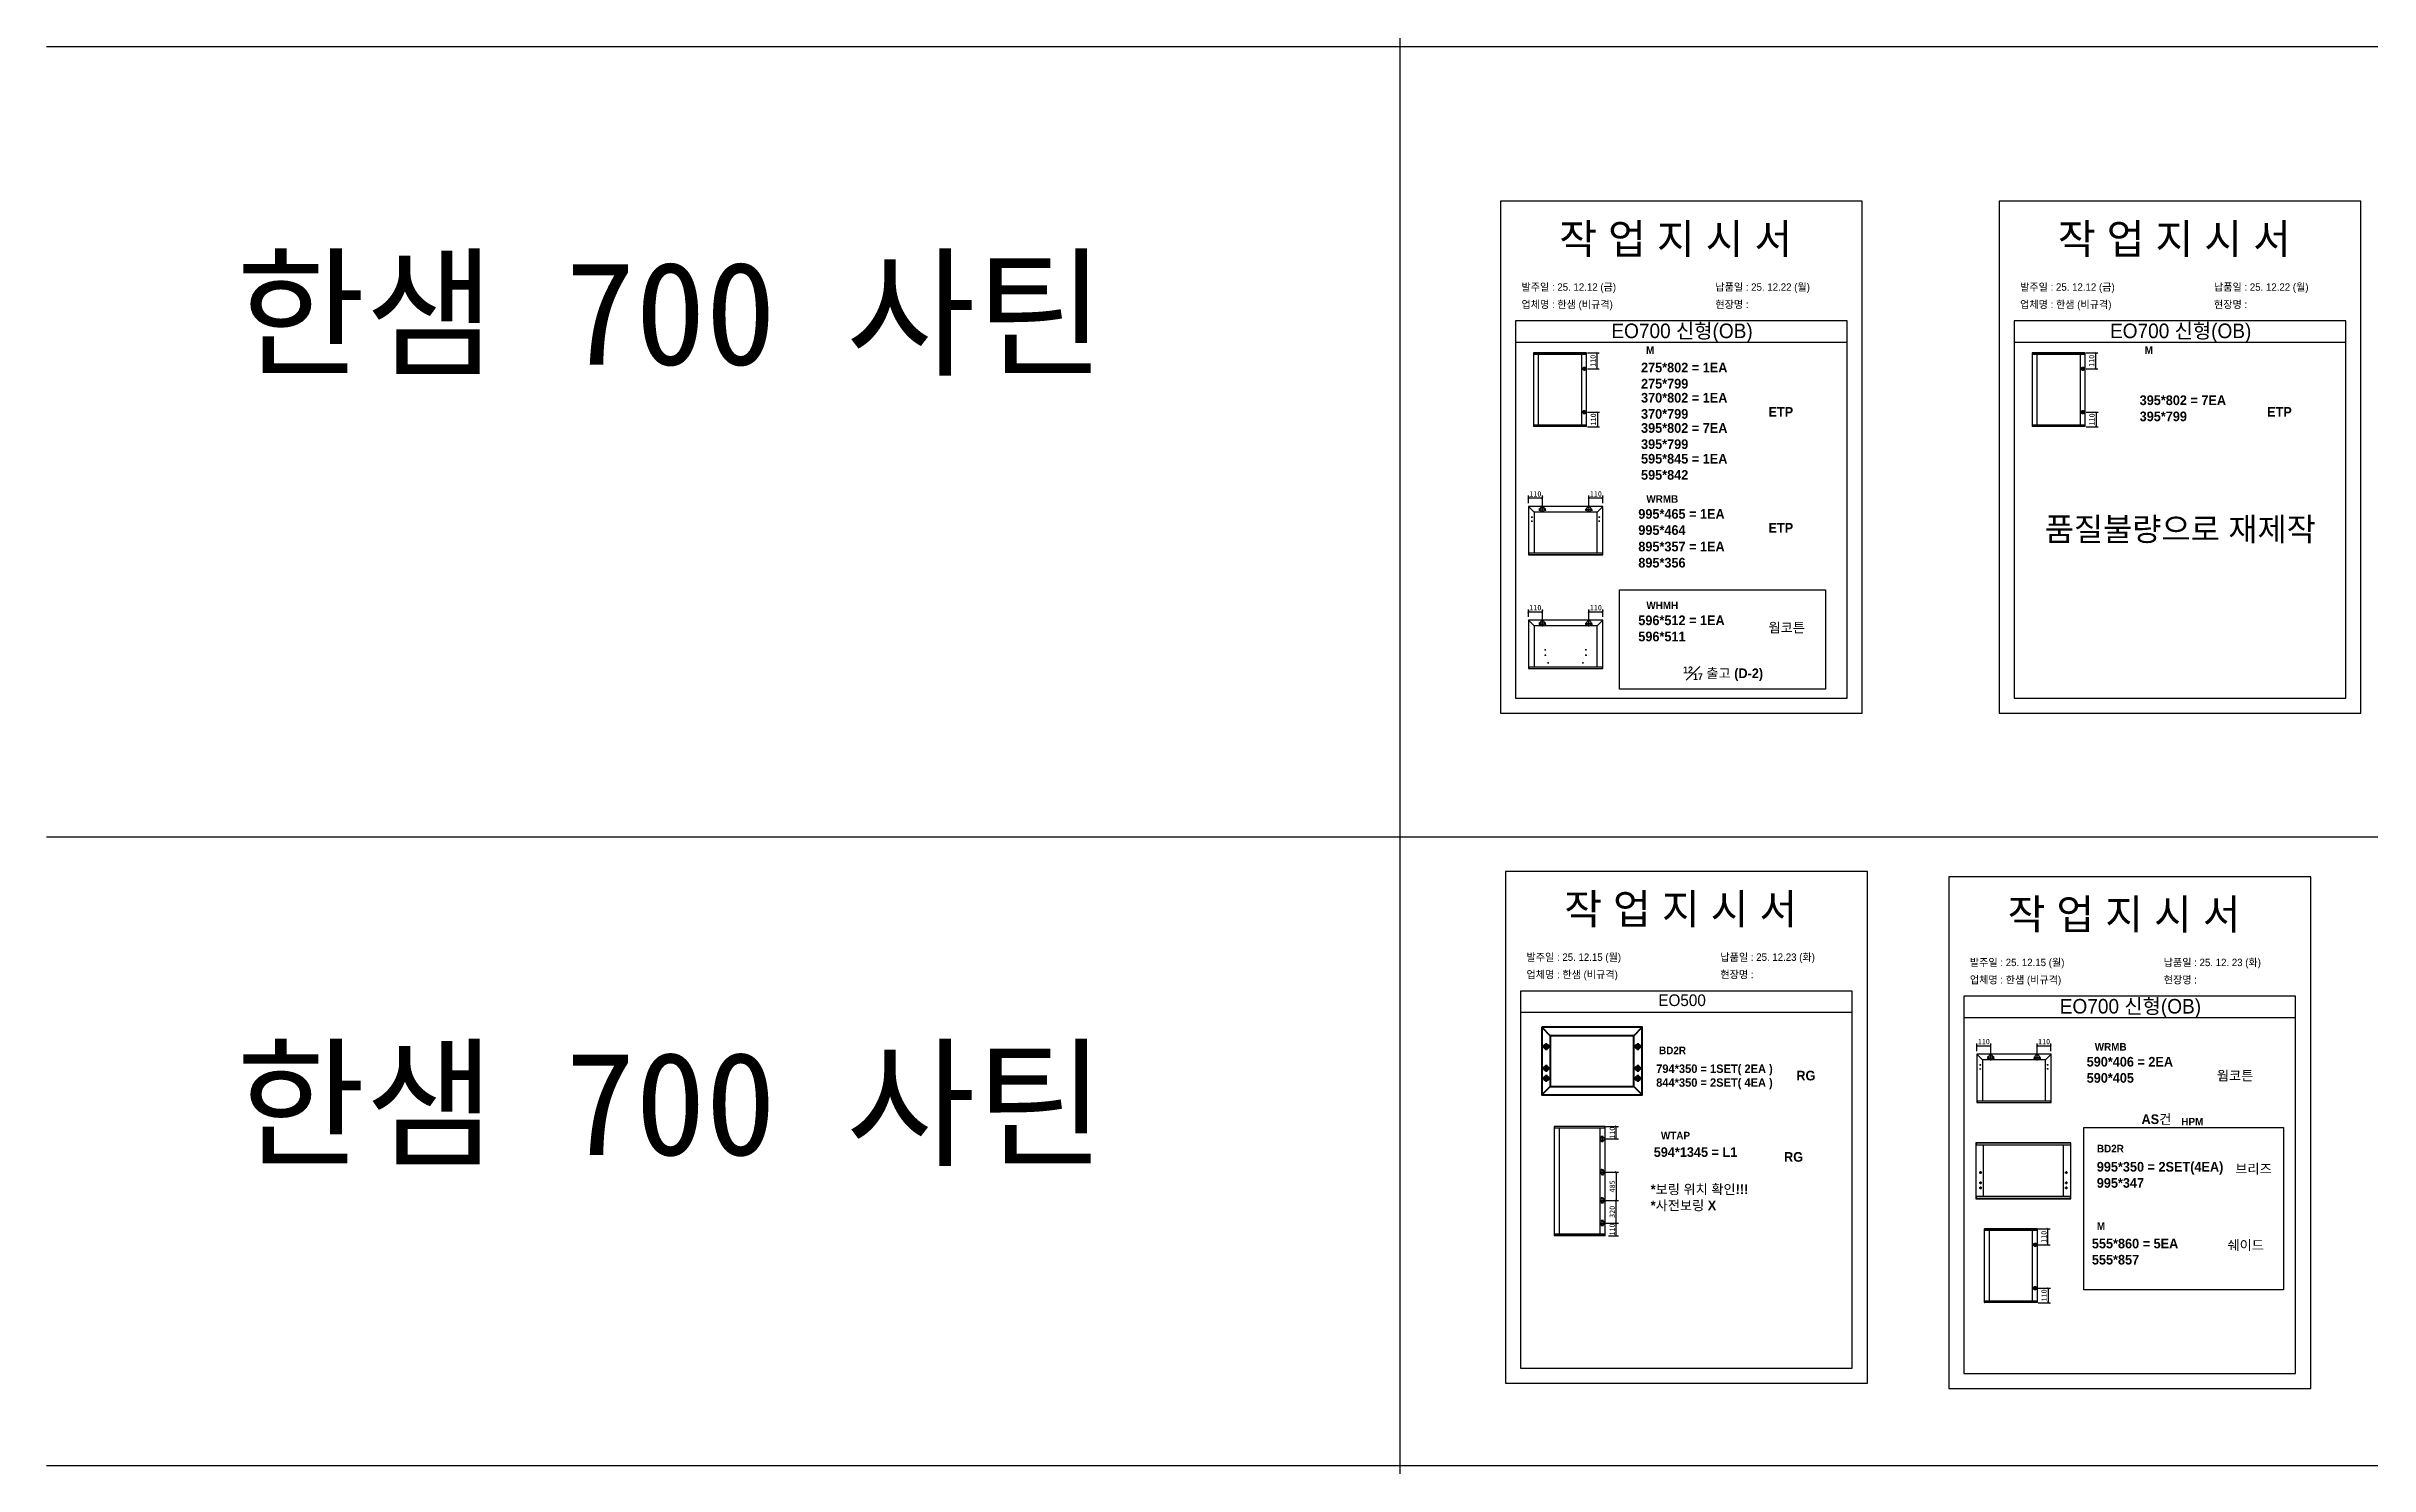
# Model space of a CAD drawing. Header units: millimetres. Extents: x -44117 to 256353, y -2095463 to 65325.
# Drawn here: x 104016 to 114801, y -561227 to -554640 of the extents above; entities that cross this region are included whole.
import ezdxf

# ---------------------------------------------------------------- set-up
doc = ezdxf.new("R2010")
doc.units = ezdxf.units.MM
doc.header["$LTSCALE"] = 10
doc.layers.add('Layer1', color=7, linetype='Continuous', lineweight=70)
doc.styles.add('MtX_Gulim', font='')
doc.styles.get('MtX_Gulim').set_extended_font_data('Gulim', bold=True)
doc.dimstyles.new('ISO-25', dxfattribs={"dimtxt": 2.5, "dimasz": 2.5, "dimexe": 1, "dimexo": 1, "dimtad": 1, "dimtxsty": 'Standard', "dimblk": 'ARCHTICK', "dimcen": 2.5, "dimadec": 0, "dimazin": 0, "dimtfac": 1, "dimtmove": 0, "dimatfit": 3, "dimfxl": 0, "dimarcsym": 0})

# ---------------------------------------------------------------- blocks, each defined once
blk = doc.blocks.new('_ArchTick')
at = {"color": 0, "linetype": 'ByBlock', "const_width": 0.15}
blk.add_lwpolyline([(-0.5, -0.5), (0.5, 0.5)], dxfattribs=at)
blk = doc.blocks.new('*D4236')
at = {"color": 0, "lineweight": -2}
for p, q in [((111170, -556062), (111225, -556062)), ((111215, -556136), (111215, -556062)), ((111170, -556136), (111225, -556136))]:
    blk.add_line(p, q, dxfattribs=at)
at = {"layer": 'Defpoints', "color": 0}
for p in [(111155, -556062), (111215, -556062), (111155, -556136)]:
    blk.add_point(p, dxfattribs=at)
at = {"color": 0, "lineweight": -2, "xscale": 10, "yscale": 10, "zscale": 10}
for p, rotation in [((111215, -556062), 90), ((111215, -556136), 270)]:
    blk.add_blockref('_ArchTick', p, dxfattribs=dict(at, rotation=rotation))
at = {"color": 0, "insert": (111196, -556099), "char_height": 25, "attachment_point": 5, "rotation": 90}
blk.add_mtext('110', dxfattribs=at)
blk = doc.blocks.new('*D4237')
at = {"color": 0, "lineweight": -2}
for p, q in [((111170, -556338), (111226, -556338)), ((111170, -556405), (111226, -556405)), ((111216, -556338), (111216, -556405))]:
    blk.add_line(p, q, dxfattribs=at)
at = {"layer": 'Defpoints', "color": 0}
for p in [(111155, -556338), (111155, -556405), (111216, -556405)]:
    blk.add_point(p, dxfattribs=at)
at = {"color": 0, "lineweight": -2, "xscale": 10, "yscale": 10, "zscale": 10}
for p, rotation in [((111216, -556338), 90), ((111216, -556405), 270)]:
    blk.add_blockref('_ArchTick', p, dxfattribs=dict(at, rotation=rotation))
at = {"color": 0, "insert": (111197, -556371), "char_height": 25, "attachment_point": 5, "rotation": 90}
blk.add_mtext('110', dxfattribs=at)
blk = doc.blocks.new('*D4238')
at = {"color": 0, "lineweight": -2}
for p, q in [((110896, -556760), (110896, -556725)), ((110961, -556773), (110961, -556725)), ((110896, -556735), (110961, -556735))]:
    blk.add_line(p, q, dxfattribs=at)
at = {"layer": 'Defpoints', "color": 0}
for p in [(110896, -556775), (110961, -556735), (110961, -556788)]:
    blk.add_point(p, dxfattribs=at)
at = {"color": 0, "lineweight": -2, "xscale": 10, "yscale": 10, "zscale": 10, "rotation": 180}
blk.add_blockref('_ArchTick', (110896, -556735), dxfattribs=at)
at = {"color": 0, "lineweight": -2, "xscale": 10, "yscale": 10, "zscale": 10}
blk.add_blockref('_ArchTick', (110961, -556735), dxfattribs=at)
at = {"color": 0, "insert": (110928, -556717), "char_height": 25, "attachment_point": 5}
blk.add_mtext('110', dxfattribs=at)
blk = doc.blocks.new('*D4239')
at = {"color": 0, "lineweight": -2}
for p, q in [((111176, -556773), (111176, -556725)), ((111241, -556760), (111241, -556725)), ((111176, -556735), (111241, -556735))]:
    blk.add_line(p, q, dxfattribs=at)
at = {"layer": 'Defpoints', "color": 0}
for p in [(111176, -556788), (111241, -556735), (111241, -556775)]:
    blk.add_point(p, dxfattribs=at)
at = {"color": 0, "lineweight": -2, "xscale": 10, "yscale": 10, "zscale": 10, "rotation": 180}
blk.add_blockref('_ArchTick', (111176, -556735), dxfattribs=at)
at = {"color": 0, "lineweight": -2, "xscale": 10, "yscale": 10, "zscale": 10}
blk.add_blockref('_ArchTick', (111241, -556735), dxfattribs=at)
at = {"color": 0, "insert": (111209, -556717), "char_height": 25, "attachment_point": 5}
blk.add_mtext('110', dxfattribs=at)
blk = doc.blocks.new('*D4240')
at = {"color": 0, "lineweight": -2}
for p, q in [((110896, -557288), (110896, -557254)), ((110896, -557264), (110961, -557264)), ((110961, -557301), (110961, -557254))]:
    blk.add_line(p, q, dxfattribs=at)
at = {"layer": 'Defpoints', "color": 0}
for p in [(110961, -557264), (110896, -557303), (110961, -557316)]:
    blk.add_point(p, dxfattribs=at)
at = {"color": 0, "lineweight": -2, "xscale": 10, "yscale": 10, "zscale": 10, "rotation": 180}
blk.add_blockref('_ArchTick', (110896, -557264), dxfattribs=at)
at = {"color": 0, "lineweight": -2, "xscale": 10, "yscale": 10, "zscale": 10}
blk.add_blockref('_ArchTick', (110961, -557264), dxfattribs=at)
at = {"color": 0, "insert": (110928, -557245), "char_height": 25, "attachment_point": 5}
blk.add_mtext('110', dxfattribs=at)
blk = doc.blocks.new('*D4241')
at = {"color": 0, "lineweight": -2}
for p, q in [((111176, -557301), (111176, -557254)), ((111176, -557264), (111241, -557264)), ((111241, -557288), (111241, -557254))]:
    blk.add_line(p, q, dxfattribs=at)
at = {"layer": 'Defpoints', "color": 0}
for p in [(111241, -557264), (111176, -557316), (111241, -557303)]:
    blk.add_point(p, dxfattribs=at)
at = {"color": 0, "lineweight": -2, "xscale": 10, "yscale": 10, "zscale": 10, "rotation": 180}
blk.add_blockref('_ArchTick', (111176, -557264), dxfattribs=at)
at = {"color": 0, "lineweight": -2, "xscale": 10, "yscale": 10, "zscale": 10}
blk.add_blockref('_ArchTick', (111241, -557264), dxfattribs=at)
at = {"color": 0, "insert": (111209, -557245), "char_height": 25, "attachment_point": 5}
blk.add_mtext('110', dxfattribs=at)
blk = doc.blocks.new('*D4242')
at = {"color": 0, "lineweight": -2}
for p, q in [((111256, -559653), (111314, -559653)), ((111256, -559711), (111314, -559711)), ((111304, -559711), (111304, -559653))]:
    blk.add_line(p, q, dxfattribs=at)
at = {"layer": 'Defpoints', "color": 0}
for p in [(111241, -559653), (111241, -559711), (111304, -559653)]:
    blk.add_point(p, dxfattribs=at)
at = {"color": 0, "lineweight": -2, "xscale": 10, "yscale": 10, "zscale": 10}
for p, rotation in [((111304, -559653), 90), ((111304, -559711), 270)]:
    blk.add_blockref('_ArchTick', p, dxfattribs=dict(at, rotation=rotation))
at = {"color": 0, "insert": (111285, -559682), "char_height": 25, "attachment_point": 5, "rotation": 90}
blk.add_mtext('110', dxfattribs=at)
blk = doc.blocks.new('*D4243')
at = {"color": 0, "lineweight": -2}
for p, q in [((111256, -560102), (111314, -560102)), ((111268, -560160), (111314, -560160)), ((111304, -560160), (111304, -560102))]:
    blk.add_line(p, q, dxfattribs=at)
at = {"layer": 'Defpoints', "color": 0}
for p in [(111241, -560102), (111253, -560160), (111304, -560102)]:
    blk.add_point(p, dxfattribs=at)
at = {"color": 0, "lineweight": -2, "xscale": 10, "yscale": 10, "zscale": 10}
for p, rotation in [((111304, -560102), 90), ((111304, -560160), 270)]:
    blk.add_blockref('_ArchTick', p, dxfattribs=dict(at, rotation=rotation))
at = {"color": 0, "insert": (111285, -560131), "char_height": 25, "attachment_point": 5, "rotation": 90}
blk.add_mtext('110', dxfattribs=at)
blk = doc.blocks.new('*D4244')
at = {"color": 0, "lineweight": -2}
for p, q in [((111256, -559996), (111314, -559996)), ((111304, -560102), (111304, -559996)), ((111256, -560102), (111314, -560102))]:
    blk.add_line(p, q, dxfattribs=at)
at = {"layer": 'Defpoints', "color": 0}
for p in [(111241, -559996), (111304, -559996), (111241, -560102)]:
    blk.add_point(p, dxfattribs=at)
at = {"color": 0, "lineweight": -2, "xscale": 10, "yscale": 10, "zscale": 10}
for p, rotation in [((111304, -559996), 90), ((111304, -560102), 270)]:
    blk.add_blockref('_ArchTick', p, dxfattribs=dict(at, rotation=rotation))
at = {"color": 0, "insert": (111285, -560049), "char_height": 25, "attachment_point": 5, "rotation": 90}
blk.add_mtext('320', dxfattribs=at)
blk = doc.blocks.new('*D4245')
at = {"color": 0, "lineweight": -2}
for p, q in [((111256, -559865), (111314, -559865)), ((111304, -559865), (111304, -559996)), ((111256, -559996), (111314, -559996))]:
    blk.add_line(p, q, dxfattribs=at)
at = {"layer": 'Defpoints', "color": 0}
for p in [(111241, -559865), (111241, -559996), (111304, -559996)]:
    blk.add_point(p, dxfattribs=at)
at = {"color": 0, "lineweight": -2, "xscale": 10, "yscale": 10, "zscale": 10}
for p, rotation in [((111304, -559865), 90), ((111304, -559996), 270)]:
    blk.add_blockref('_ArchTick', p, dxfattribs=dict(at, rotation=rotation))
at = {"color": 0, "insert": (111285, -559931), "char_height": 25, "attachment_point": 5, "rotation": 90}
blk.add_mtext('485', dxfattribs=at)
blk = doc.blocks.new('*D4246')
at = {"color": 0, "lineweight": -2}
for p, q in [((112978, -559303), (112978, -559268)), ((112978, -559278), (113042, -559278)), ((113042, -559316), (113042, -559268))]:
    blk.add_line(p, q, dxfattribs=at)
at = {"layer": 'Defpoints', "color": 0}
for p in [(112978, -559318), (113042, -559278), (113042, -559331)]:
    blk.add_point(p, dxfattribs=at)
at = {"color": 0, "lineweight": -2, "xscale": 10, "yscale": 10, "zscale": 10, "rotation": 180}
blk.add_blockref('_ArchTick', (112978, -559278), dxfattribs=at)
at = {"color": 0, "lineweight": -2, "xscale": 10, "yscale": 10, "zscale": 10}
blk.add_blockref('_ArchTick', (113042, -559278), dxfattribs=at)
at = {"color": 0, "insert": (113010, -559259), "char_height": 25, "attachment_point": 5}
blk.add_mtext('110', dxfattribs=at)
blk = doc.blocks.new('*D4247')
at = {"color": 0, "lineweight": -2}
for p, q in [((113258, -559316), (113258, -559268)), ((113258, -559278), (113322, -559278)), ((113322, -559303), (113322, -559268))]:
    blk.add_line(p, q, dxfattribs=at)
at = {"layer": 'Defpoints', "color": 0}
for p in [(113322, -559278), (113322, -559318), (113258, -559331)]:
    blk.add_point(p, dxfattribs=at)
at = {"color": 0, "lineweight": -2, "xscale": 10, "yscale": 10, "zscale": 10, "rotation": 180}
blk.add_blockref('_ArchTick', (113258, -559278), dxfattribs=at)
at = {"color": 0, "lineweight": -2, "xscale": 10, "yscale": 10, "zscale": 10}
blk.add_blockref('_ArchTick', (113322, -559278), dxfattribs=at)
at = {"color": 0, "insert": (113290, -559259), "char_height": 25, "attachment_point": 5}
blk.add_mtext('110', dxfattribs=at)
blk = doc.blocks.new('*D4248')
at = {"color": 0, "lineweight": -2}
for p, q in [((113263, -560128), (113318, -560128)), ((113308, -560202), (113308, -560128)), ((113263, -560202), (113318, -560202))]:
    blk.add_line(p, q, dxfattribs=at)
at = {"layer": 'Defpoints', "color": 0}
for p in [(113248, -560128), (113308, -560128), (113248, -560202)]:
    blk.add_point(p, dxfattribs=at)
at = {"color": 0, "lineweight": -2, "xscale": 10, "yscale": 10, "zscale": 10}
for p, rotation in [((113308, -560128), 90), ((113308, -560202), 270)]:
    blk.add_blockref('_ArchTick', p, dxfattribs=dict(at, rotation=rotation))
at = {"color": 0, "insert": (113289, -560165), "char_height": 25, "attachment_point": 5, "rotation": 90}
blk.add_mtext('110', dxfattribs=at)
blk = doc.blocks.new('*D4249')
at = {"color": 0, "lineweight": -2}
for p, q in [((113263, -560404), (113319, -560404)), ((113263, -560471), (113319, -560471)), ((113309, -560404), (113309, -560471))]:
    blk.add_line(p, q, dxfattribs=at)
at = {"layer": 'Defpoints', "color": 0}
for p in [(113248, -560404), (113248, -560471), (113309, -560471)]:
    blk.add_point(p, dxfattribs=at)
at = {"color": 0, "lineweight": -2, "xscale": 10, "yscale": 10, "zscale": 10}
for p, rotation in [((113309, -560404), 90), ((113309, -560471), 270)]:
    blk.add_blockref('_ArchTick', p, dxfattribs=dict(at, rotation=rotation))
at = {"color": 0, "insert": (113290, -560437), "char_height": 25, "attachment_point": 5, "rotation": 90}
blk.add_mtext('110', dxfattribs=at)
blk = doc.blocks.new('*D4252')
at = {"color": 0, "lineweight": -2}
for p, q in [((113485, -556062), (113540, -556062)), ((113530, -556136), (113530, -556062)), ((113485, -556136), (113540, -556136))]:
    blk.add_line(p, q, dxfattribs=at)
at = {"layer": 'Defpoints', "color": 0}
for p in [(113470, -556062), (113530, -556062), (113470, -556136)]:
    blk.add_point(p, dxfattribs=at)
at = {"color": 0, "lineweight": -2, "xscale": 10, "yscale": 10, "zscale": 10}
for p, rotation in [((113530, -556062), 90), ((113530, -556136), 270)]:
    blk.add_blockref('_ArchTick', p, dxfattribs=dict(at, rotation=rotation))
at = {"color": 0, "insert": (113511, -556099), "char_height": 25, "attachment_point": 5, "rotation": 90}
blk.add_mtext('110', dxfattribs=at)
blk = doc.blocks.new('*D4253')
at = {"color": 0, "lineweight": -2}
for p, q in [((113485, -556338), (113541, -556338)), ((113485, -556405), (113541, -556405)), ((113531, -556338), (113531, -556405))]:
    blk.add_line(p, q, dxfattribs=at)
at = {"layer": 'Defpoints', "color": 0}
for p in [(113470, -556338), (113470, -556405), (113531, -556405)]:
    blk.add_point(p, dxfattribs=at)
at = {"color": 0, "lineweight": -2, "xscale": 10, "yscale": 10, "zscale": 10}
for p, rotation in [((113531, -556338), 90), ((113531, -556405), 270)]:
    blk.add_blockref('_ArchTick', p, dxfattribs=dict(at, rotation=rotation))
at = {"color": 0, "insert": (113512, -556371), "char_height": 25, "attachment_point": 5, "rotation": 90}
blk.add_mtext('110', dxfattribs=at)

msp = doc.modelspace()

# ---------------------------------------------------------------- linework, layer by layer
at = {"color": 1}
for p, q in [((104015.69829, -554640.08301), (196284.84516, -554640.08301)), ((104015.69829, -554640.08301), (196284.84516, -554640.08301)), ((104015.69829, -558308.12885), (196284.84516, -558308.12885)), ((104015.69829, -558308.12885), (196284.84516, -558308.12885)), ((104015.69829, -561226.68718), (196284.84516, -561226.68718)), ((104015.69829, -561226.68718), (196284.84516, -561226.68718))]:
    msp.add_line(p, q, dxfattribs=at)
for p, q in [((112376.12066, -555913.89251), (110836.12066, -555913.89251)), ((114691.11271, -555913.89251), (113151.11271, -555913.89251)), ((112376.12066, -556013.89251), (110836.12066, -556013.89251)), ((110919.27714, -556062.40698), (110919.27714, -556404.29386)), ((111165.77778, -556062.84971), (110919.27714, -556062.84971)), ((111165.77778, -556069.53987), (110919.27714, -556069.53987)), ((111165.53182, -556062.16102), (110919.5231, -556062.16102)), ((110941.16774, -556069.04795), (110941.16774, -556397.16098)), ((111143.64122, -556397.16098), (111143.64122, -556069.53987)), ((111164.54797, -556069.53987), (111164.54797, -556062.16102)), ((111165.77778, -556404.29386), (111165.77778, -556062.40698)), ((114691.11271, -556013.89251), (113151.11271, -556013.89251)), ((113234.26918, -556062.40698), (113234.26918, -556404.29386)), ((113480.76982, -556062.84971), (113234.26918, -556062.84971)), ((113480.76982, -556069.53987), (113234.26918, -556069.53987)), ((113480.52386, -556062.16102), (113234.51514, -556062.16102)), ((113256.15978, -556069.04795), (113256.15978, -556397.16098)), ((113458.63326, -556397.16098), (113458.63326, -556069.53987)), ((113479.54001, -556069.53987), (113479.54001, -556062.16102)), ((113480.76982, -556404.29386), (113480.76982, -556062.40698)), ((111165.77778, -556397.16098), (110919.27714, -556397.16098)), ((111165.77778, -556403.85114), (110919.27714, -556403.85114)), ((111165.53182, -556404.53983), (110919.5231, -556404.53983)), ((110920.50694, -556404.53983), (110920.50694, -556397.16098)), ((111164.54797, -556397.16098), (111164.54797, -556404.53983)), ((113480.76982, -556397.16098), (113234.26918, -556397.16098)), ((113480.76982, -556403.85114), (113234.26918, -556403.85114)), ((113480.52386, -556404.53983), (113234.51514, -556404.53983)), ((113235.49899, -556404.53983), (113235.49899, -556397.16098)), ((113479.54001, -556397.16098), (113479.54001, -556404.53983)), ((110895.88127, -556774.99959), (110895.88127, -556999.33991)), ((110922.22202, -556801.34034), (110895.96795, -556774.79031)), ((111240.7671, -556774.70362), (110896.17723, -556774.70362)), ((110909.19963, -556824.42549), (110915.1189, -556824.42549)), ((110912.15927, -556821.46585), (110912.15927, -556827.38512)), ((110912.15927, -556840.40752), (110912.15927, -556846.32679)), ((110922.22202, -556801.34034), (110922.22202, -556991.3489)), ((111214.72232, -556801.34034), (110922.22202, -556801.34034)), ((110976.8407, -556787.72602), (110944.55387, -556787.72602)), ((110949.74663, -556793.64529), (110945.01122, -556793.64529)), ((110947.37892, -556791.27758), (110947.37892, -556796.01299)), ((110960.69728, -556803.86943), (110960.69728, -556771.5826)), ((110976.38335, -556793.64529), (110971.64793, -556793.64529)), ((110974.01564, -556791.27758), (110974.01564, -556796.01299)), ((111160.10365, -556787.72602), (111192.39048, -556787.72602)), ((111165.29642, -556793.64529), (111160.561, -556793.64529)), ((111162.92871, -556791.27758), (111162.92871, -556796.01299)), ((111176.24707, -556803.86943), (111176.24707, -556771.5826)), ((111191.93313, -556793.64529), (111187.19772, -556793.64529)), ((111189.56543, -556791.27758), (111189.56543, -556796.01299)), ((111214.72232, -556801.34034), (111240.97638, -556774.79031)), ((111214.72232, -556990.75697), (111214.72232, -556801.34034)), ((111227.74472, -556824.42549), (111221.82545, -556824.42549)), ((111224.78508, -556821.46585), (111224.78508, -556827.38512)), ((111224.78508, -556840.40752), (111224.78508, -556846.32679)), ((111241.06307, -556999.33991), (111241.06307, -556774.99959)), ((110909.19963, -556843.36715), (110915.1189, -556843.36715)), ((111227.74472, -556843.36715), (111221.82545, -556843.36715)), ((110895.88127, -556990.75697), (111241.06307, -556990.75697)), ((110895.88127, -556998.80718), (111240.7671, -556998.80718)), ((110896.17723, -556999.63588), (111240.7671, -556999.63588)), ((110897.36109, -556990.75697), (110897.36109, -556999.63588)), ((111239.58325, -556999.63588), (111239.58325, -556990.75697)), ((110895.88127, -557303.37829), (110895.88127, -557527.71862)), ((110922.22202, -557329.71904), (110895.96795, -557303.16902)), ((111240.7671, -557303.08233), (110896.17723, -557303.08233)), ((110922.22202, -557329.71904), (110922.22202, -557519.72761)), ((111214.72232, -557329.71904), (110922.22202, -557329.71904)), ((110976.8407, -557316.10472), (110944.55387, -557316.10472)), ((110949.74663, -557322.02399), (110945.01122, -557322.02399)), ((110947.37892, -557319.65628), (110947.37892, -557324.3917)), ((110960.69728, -557332.24814), (110960.69728, -557299.96131)), ((110976.38335, -557322.02399), (110971.64793, -557322.02399)), ((110974.01564, -557319.65628), (110974.01564, -557324.3917)), ((111160.10365, -557316.10472), (111192.39048, -557316.10472)), ((111165.29642, -557322.02399), (111160.561, -557322.02399)), ((111162.92871, -557319.65628), (111162.92871, -557324.3917)), ((111176.24707, -557332.24814), (111176.24707, -557299.96131)), ((111191.93313, -557322.02399), (111187.19772, -557322.02399)), ((111189.56543, -557319.65628), (111189.56543, -557324.3917)), ((111214.72232, -557329.71904), (111240.97638, -557303.16902)), ((111214.72232, -557519.13568), (111214.72232, -557329.71904)), ((111241.06307, -557527.71862), (111241.06307, -557303.37829)), ((110971.35986, -557440.68592), (110977.27913, -557440.68592)), ((110971.35986, -557465.52208), (110977.27913, -557465.52208)), ((110974.3195, -557437.72628), (110974.3195, -557443.64555)), ((110974.3195, -557462.56245), (110974.3195, -557468.48172)), ((111165.58447, -557440.68592), (111159.66521, -557440.68592)), ((111165.58447, -557465.52208), (111159.66521, -557465.52208)), ((111162.62484, -557437.72628), (111162.62484, -557443.64555)), ((111162.62484, -557462.56245), (111162.62484, -557468.48172)), ((110895.88127, -557519.13568), (111241.06307, -557519.13568)), ((110895.88127, -557527.18589), (111240.7671, -557527.18589)), ((110896.17723, -557528.01458), (111240.7671, -557528.01458)), ((110897.36109, -557519.13568), (110897.36109, -557528.01458)), ((110984.75647, -557500.88912), (110990.67574, -557500.88912)), ((110987.7161, -557497.92948), (110987.7161, -557503.84875)), ((111152.18787, -557500.88912), (111146.2686, -557500.88912)), ((111149.22824, -557497.92948), (111149.22824, -557503.84875)), ((111239.58325, -557528.01458), (111239.58325, -557519.13568)), ((112399.3911, -559024.17218), (110859.3911, -559024.17218)), ((114457.75629, -559048.68408), (112917.75629, -559048.68408)), ((112399.3911, -559124.17218), (110859.3911, -559124.17218)), ((114457.75629, -559148.68408), (112917.75629, -559148.68408)), ((112977.51689, -559317.80596), (112977.51689, -559542.14629)), ((113003.85765, -559344.14671), (112977.60358, -559317.59669)), ((113322.40273, -559317.51), (112977.81286, -559317.51)), ((113042.3329, -559346.67581), (113042.3329, -559314.38898)), ((113257.88269, -559346.67581), (113257.88269, -559314.38898)), ((113296.35794, -559344.14671), (113322.61201, -559317.59669)), ((113322.69869, -559542.14629), (113322.69869, -559317.80596)), ((112990.83526, -559367.23187), (112996.75453, -559367.23187)), ((112990.83526, -559386.17353), (112996.75453, -559386.17353)), ((112993.79489, -559364.27223), (112993.79489, -559370.1915)), ((112993.79489, -559383.21389), (112993.79489, -559389.13316)), ((113003.85765, -559344.14671), (113003.85765, -559534.15528)), ((113296.35794, -559344.14671), (113003.85765, -559344.14671)), ((113058.47633, -559330.53239), (113026.18949, -559330.53239)), ((113031.38226, -559336.45166), (113026.64684, -559336.45166)), ((113029.01455, -559334.08396), (113029.01455, -559338.81937)), ((113058.01897, -559336.45166), (113053.28355, -559336.45166)), ((113055.65126, -559334.08396), (113055.65126, -559338.81937)), ((113241.73927, -559330.53239), (113274.0261, -559330.53239)), ((113246.93205, -559336.45166), (113242.19663, -559336.45166)), ((113244.56434, -559334.08396), (113244.56434, -559338.81937)), ((113273.56876, -559336.45166), (113268.83334, -559336.45166)), ((113271.20105, -559334.08396), (113271.20105, -559338.81937)), ((113296.35794, -559533.56335), (113296.35794, -559344.14671)), ((113309.38034, -559367.23187), (113303.46107, -559367.23187)), ((113309.38034, -559386.17353), (113303.46107, -559386.17353)), ((113306.42071, -559364.27223), (113306.42071, -559370.1915)), ((113306.42071, -559383.21389), (113306.42071, -559389.13316)), ((112977.51689, -559533.56335), (113322.69869, -559533.56335)), ((112978.99671, -559533.56335), (112978.99671, -559542.44225)), ((113321.21888, -559542.44225), (113321.21888, -559533.56335)), ((112977.51689, -559541.61356), (113322.40273, -559541.61356)), ((112977.81286, -559542.44225), (113322.40273, -559542.44225)), ((111015.70568, -559652.59641), (111015.70568, -560159.89507)), ((111252.69925, -559653.07573), (111015.70568, -559653.07573)), ((111252.69925, -559660.31868), (111015.70568, -559660.31868)), ((111252.43297, -559652.33013), (111015.97197, -559652.33013)), ((111017.03711, -559652.33013), (111017.03711, -559660.31868)), ((111039.40504, -559659.78611), (111039.40504, -560152.17282)), ((111226.45813, -559710.91281), (111255.5073, -559710.91281)), ((111228.73361, -560152.17282), (111228.73361, -559660.31868)), ((111238.31987, -559698.92999), (111234.05931, -559698.92999)), ((111238.31987, -559722.89563), (111234.05931, -559722.89563)), ((111236.18959, -559696.79971), (111236.18959, -559701.06027)), ((111236.18959, -559720.76535), (111236.18959, -559725.02591)), ((111240.98271, -559725.4374), (111240.98271, -559696.38822)), ((111251.36783, -559660.31868), (111251.36783, -559652.33013)), ((111252.69925, -560159.89507), (111252.69925, -559652.59641)), ((112973.49772, -559729.66475), (112973.49772, -559988.10682)), ((113414.10812, -559730.33122), (112973.49772, -559730.33122)), ((113414.10812, -559740.40231), (112973.49772, -559740.40231)), ((113413.73786, -559729.29449), (112973.86798, -559729.29449)), ((112975.34903, -559729.29449), (112975.34903, -559740.40231)), ((113006.8212, -559740.40231), (113006.8212, -559977.36925)), ((113380.78465, -559977.36925), (113380.78465, -559740.40231)), ((113412.25682, -559729.29449), (113412.25682, -559740.40231)), ((113414.10812, -559988.10682), (113414.10812, -559729.66475)), ((111238.31987, -559853.3123), (111234.05931, -559853.3123)), ((111236.18959, -559851.18202), (111236.18959, -559855.44258)), ((111240.98271, -559850.77053), (111240.98271, -559879.81971)), ((112994.60259, -559860.92221), (112994.60259, -559873.14082)), ((113393.00325, -559860.92221), (113393.00325, -559873.14082)), ((111226.45813, -559865.29513), (111255.5073, -559865.29513)), ((111238.31987, -559877.27794), (111234.05931, -559877.27794)), ((111236.18959, -559875.14766), (111236.18959, -559879.40822)), ((113000.71189, -559867.03152), (112988.49329, -559867.03152)), ((113000.71189, -559914.42491), (112988.49329, -559914.42491)), ((113000.71189, -559938.1216), (112988.49329, -559938.1216)), ((112994.60259, -559908.3156), (112994.60259, -559920.53421)), ((112994.60259, -559932.0123), (112994.60259, -559944.2309)), ((113386.89395, -559867.03152), (113399.11256, -559867.03152)), ((113386.89395, -559914.42491), (113399.11256, -559914.42491)), ((113386.89395, -559938.1216), (113399.11256, -559938.1216)), ((113393.00325, -559908.3156), (113393.00325, -559920.53421)), ((113393.00325, -559932.0123), (113393.00325, -559944.2309)), ((111226.45813, -559996.39614), (111255.5073, -559996.39614)), ((111238.31987, -559984.41331), (111234.05931, -559984.41331)), ((111238.31987, -560008.37896), (111234.05931, -560008.37896)), ((111236.18959, -559982.28303), (111236.18959, -559986.54359)), ((111236.18959, -560006.24868), (111236.18959, -560010.50923)), ((111240.98271, -559981.87155), (111240.98271, -560010.92073)), ((113414.10812, -559977.36925), (112973.49772, -559977.36925)), ((113414.10812, -559987.44035), (112973.49772, -559987.44035)), ((112973.86798, -559988.47708), (113413.73786, -559988.47708)), ((112975.34903, -559977.36925), (112975.34903, -559988.47708)), ((113412.25682, -559988.47708), (113412.25682, -559977.36925)), ((111252.69925, -560152.17282), (111015.70568, -560152.17282)), ((111252.69925, -560159.41577), (111015.70568, -560159.41577)), ((111252.43297, -560160.16136), (111015.97197, -560160.16136)), ((111017.03711, -560160.16136), (111017.03711, -560152.17282)), ((111226.45813, -560101.57867), (111255.5073, -560101.57867)), ((111238.31987, -560089.59584), (111234.05931, -560089.59584)), ((111238.31987, -560113.56148), (111234.05931, -560113.56148)), ((111236.18959, -560087.46556), (111236.18959, -560091.72612)), ((111236.18959, -560111.4312), (111236.18959, -560115.69176)), ((111240.98271, -560087.05408), (111240.98271, -560116.10326)), ((111251.36783, -560152.17282), (111251.36783, -560160.16136)), ((113012.39913, -560128.50934), (113012.39913, -560470.39623)), ((113258.89977, -560128.95208), (113012.39913, -560128.95208)), ((113258.89977, -560135.64224), (113012.39913, -560135.64224)), ((113258.6538, -560128.26338), (113012.64509, -560128.26338)), ((113034.28972, -560135.15031), (113034.28972, -560463.26335)), ((113236.76321, -560463.26335), (113236.76321, -560135.64224)), ((113257.66996, -560135.64224), (113257.66996, -560128.26338)), ((113258.89977, -560470.39623), (113258.89977, -560128.50934)), ((113258.89977, -560463.26335), (113012.39913, -560463.26335)), ((113258.89977, -560469.95351), (113012.39913, -560469.95351)), ((113258.6538, -560470.6422), (113012.64509, -560470.6422)), ((113013.62893, -560470.6422), (113013.62893, -560463.26335)), ((113257.66996, -560463.26335), (113257.66996, -560470.6422))]:
    msp.add_line(p, q)
for p in [(110300.49669, 21924.9366), (110300.49669, 14161.07811), (110300.49669, 18584.38997), (110300.49669, 10820.53148), (110300.49669, 18627.87121), (110300.49669, 10864.01272), (110300.49669, 15287.32457), (110300.49669, 7523.46608), (110300.49669, 3746.75115), (110300.49669, 21924.9366), (110300.49669, 14161.07811), (110300.49669, 18584.38997), (110300.49669, 10820.53148), (110300.49669, 18627.87121), (110300.49669, 10864.01272), (110300.49669, 15287.32457), (110300.49669, 7523.46608), (110300.49669, 3746.75115), (110300.49669, 21924.9366), (110300.49669, 14161.07811), (110300.49669, 18584.38997), (110300.49669, 10820.53148), (110300.49669, 18627.87121), (110300.49669, 10864.01272), (110300.49669, 15287.32457), (110300.49669, 7523.46608), (110300.49669, 3746.75115), (110300.49669, 21924.9366), (110300.49669, 14161.07811), (110300.49669, 18584.38997), (110300.49669, 10820.53148), (110300.49669, 18627.87121), (110300.49669, 10864.01272), (110300.49669, 15287.32457), (110300.49669, 7523.46608), (110300.49669, 3746.75115), (110300.49669, 21924.9366), (110300.49669, 14161.07811), (110300.49669, 18584.38997), (110300.49669, 10820.53148), (110300.49669, 18627.87121), (110300.49669, 10864.01272), (110300.49669, 15287.32457), (110300.49669, 7523.46608), (110300.49669, 3746.75115), (110300.49669, 21924.9366), (110300.49669, 14161.07811), (110300.49669, 18584.38997), (110300.49669, 10820.53148), (110300.49669, 18627.87121), (110300.49669, 10864.01272), (110300.49669, 15287.32457), (110300.49669, 7523.46608), (110300.49669, 3746.75115), (110300.49669, 21924.9366), (110300.49669, 14161.07811), (110300.49669, 18584.38997), (110300.49669, 10820.53148), (110300.49669, 18627.87121), (110300.49669, 10864.01272), (110300.49669, 15287.32457), (110300.49669, 7523.46608), (110300.49669, 3746.75115), (110300.49669, 21924.9366), (110300.49669, 14161.07811), (110300.49669, 18584.38997), (110300.49669, 10820.53148), (110300.49669, 18627.87121), (110300.49669, 10864.01272), (110300.49669, 15287.32457), (110300.49669, 7523.46608), (110300.49669, 3746.75115), (110300.49669, 21924.9366), (110300.49669, 14161.07811), (110300.49669, 18584.38997), (110300.49669, 10820.53148), (110300.49669, 18627.87121), (110300.49669, 10864.01272), (110300.49669, 15287.32457), (110300.49669, 7523.46608), (110300.49669, 3746.75115), (110300.49669, 21924.9366), (110300.49669, 14161.07811), (110300.49669, 18584.38997), (110300.49669, 10820.53148), (110300.49669, 18627.87121), (110300.49669, 10864.01272), (110300.49669, 15287.32457), (110300.49669, 7523.46608), (110300.49669, 3746.75115), (110300.49669, 12702.87182), (110300.49669, 4939.01333), (110300.49669, 9362.32519), (110300.49669, 1598.4667), (110300.49669, 9405.80642), (110300.49669, 1641.94794), (110300.49669, 6065.25979), (110300.49669, -1698.5987), (110300.49669, -5475.31363), (110300.49669, 12702.87182), (110300.49669, 4939.01333), (110300.49669, 9362.32519), (110300.49669, 1598.4667), (110300.49669, 9405.80642), (110300.49669, 1641.94794), (110300.49669, 6065.25979), (110300.49669, -1698.5987), (110300.49669, -5475.31363), (110300.49669, 12702.87182), (110300.49669, 4939.01333), (110300.49669, 9362.32519), (110300.49669, 1598.4667), (110300.49669, 9405.80642), (110300.49669, 1641.94794), (110300.49669, 6065.25979), (110300.49669, -1698.5987), (110300.49669, -5475.31363), (110300.49669, 12702.87182), (110300.49669, 4939.01333), (110300.49669, 9362.32519), (110300.49669, 1598.4667), (110300.49669, 9405.80642), (110300.49669, 1641.94794), (110300.49669, 6065.25979), (110300.49669, -1698.5987), (110300.49669, -5475.31363), (110300.49669, 12702.87182), (110300.49669, 4939.01333), (110300.49669, 9362.32519), (110300.49669, 1598.4667), (110300.49669, 9405.80642), (110300.49669, 1641.94794), (110300.49669, 6065.25979), (110300.49669, -1698.5987), (110300.49669, -5475.31363)]:
    msp.add_xline(p, (0, 1), dxfattribs=at)
for points in [[(110766.12066, -557734.72279), (112446.12066, -557734.72279), (112446.12066, -555358.72279), (110766.12066, -555358.72279)], [(113081.11271, -557734.72279), (114761.11271, -557734.72279), (114761.11271, -555358.72279), (113081.11271, -555358.72279)], [(111318.78974, -557162.72574), (112275.76594, -557162.72574), (112275.76594, -557623.65464), (111318.78974, -557623.65464)], [(110789.3911, -560845.00245), (112469.3911, -560845.00245), (112469.3911, -558469.00245), (110789.3911, -558469.00245)], [(112847.75629, -560869.51436), (114527.75629, -560869.51436), (114527.75629, -558493.51436), (112847.75629, -558493.51436)], [(113474.67216, -559658.09805), (114401.87789, -559658.09805), (114401.87789, -560411.4527), (113474.67216, -560411.4527)]]:
    msp.add_lwpolyline(points, close=True)
for points in [[(110836.12066, -555913.89251), (110836.12066, -557664.72279), (112376.12066, -557664.72279), (112376.12066, -555913.89251)], [(113151.11271, -555913.89251), (113151.11271, -557664.72279), (114691.11271, -557664.72279), (114691.11271, -555913.89251)], [(110859.3911, -559024.17218), (110859.3911, -560775.00245), (112399.3911, -560775.00245), (112399.3911, -559024.17218)], [(112917.75629, -559048.68408), (112917.75629, -560799.51436), (114457.75629, -560799.51436), (114457.75629, -559048.68408)]]:
    msp.add_lwpolyline(points)
for centre, radius in [((110912.15927, -556824.42549), 0.88789), ((110947.37892, -556793.64529), 0.94708), ((110960.69728, -556787.72602), 10.35872), ((110974.01564, -556793.64529), 0.94708), ((111162.92871, -556793.64529), 0.94708), ((111176.24707, -556787.72602), 10.35872), ((111189.56543, -556793.64529), 0.94708), ((111224.78508, -556824.42549), 0.88789), ((110912.15927, -556843.36715), 0.88789), ((111224.78508, -556843.36715), 0.88789), ((110947.37892, -557322.02399), 0.94708), ((110960.69728, -557316.10472), 10.35872), ((110974.01564, -557322.02399), 0.94708), ((111162.92871, -557322.02399), 0.94708), ((111176.24707, -557316.10472), 10.35872), ((111189.56543, -557322.02399), 0.94708), ((110974.3195, -557440.68592), 0.88789), ((110974.3195, -557465.52208), 0.88789), ((111162.62484, -557440.68592), 0.88789), ((111162.62484, -557465.52208), 0.88789), ((110987.7161, -557500.88912), 0.88789), ((111149.22824, -557500.88912), 0.88789), ((113042.3329, -559330.53239), 10.35872), ((113257.88269, -559330.53239), 10.35872), ((112993.79489, -559367.23187), 0.88789), ((112993.79489, -559386.17353), 0.88789), ((113029.01455, -559336.45166), 0.94708), ((113055.65126, -559336.45166), 0.94708), ((113244.56434, -559336.45166), 0.94708), ((113271.20105, -559336.45166), 0.94708), ((113306.42071, -559367.23187), 0.88789), ((113306.42071, -559386.17353), 0.88789), ((111240.98271, -559710.91281), 9.31997), ((111236.18959, -559698.92999), 0.85211), ((111236.18959, -559722.89563), 0.85211), ((111240.98271, -559865.29513), 9.31997), ((111236.18959, -559853.3123), 0.85211), ((111236.18959, -559877.27794), 0.85211), ((112994.60259, -559867.03152), 3.70261), ((112994.60259, -559914.42491), 3.70261), ((112994.60259, -559938.1216), 3.70261), ((113393.00325, -559867.03152), 3.70261), ((113393.00325, -559914.42491), 3.70261), ((113393.00325, -559938.1216), 3.70261), ((111240.98271, -559996.39614), 9.31997), ((111236.18959, -559984.41331), 0.85211), ((111236.18959, -560008.37896), 0.85211), ((111240.98271, -560101.57867), 9.31997), ((111236.18959, -560089.59584), 0.85211), ((111236.18959, -560113.56148), 0.85211)]:
    msp.add_circle(centre, radius)
for centre, radius, start, end in [((111165.53182, -556062.40698), 0.24596, 0, 90), ((113480.52386, -556062.40698), 0.24596, 0, 90), ((110919.5231, -556404.29387), 0.24596, 180, 270), ((111165.53182, -556404.29387), 0.24596, 270, 0), ((113234.51514, -556404.29387), 0.24596, 180, 270), ((113480.52386, -556404.29387), 0.24596, 270, 0), ((110896.17723, -556774.99959), 0.29596, 90, 180), ((111240.7671, -556774.99959), 0.29596, 0, 90), ((110896.17723, -556999.33991), 0.29596, 180, 270), ((111240.7671, -556999.33991), 0.29596, 270, 0), ((110896.17723, -557303.37829), 0.29596, 90, 180), ((111240.7671, -557303.37829), 0.29596, 0, 90), ((110896.17723, -557527.71862), 0.29596, 180, 270), ((111240.7671, -557527.71862), 0.29596, 270, 0), ((112977.81286, -559317.80596), 0.29596, 90, 180), ((113322.40273, -559317.80596), 0.29596, 0, 90), ((112977.81286, -559542.14629), 0.29596, 180, 270), ((113322.40273, -559542.14629), 0.29596, 270, 0), ((111015.97197, -559652.59641), 0.26628, 90, 180), ((111252.43297, -559652.59641), 0.26628, 0, 90), ((112973.86798, -559729.66475), 0.37026, 90, 180), ((113413.73786, -559729.66475), 0.37026, 0, 90), ((112973.86798, -559988.10682), 0.37026, 180, 270), ((113413.73786, -559988.10682), 0.37026, 270, 0), ((111015.97197, -560159.89508), 0.26628, 180, 270), ((111252.43297, -560159.89508), 0.26628, 270, 0), ((113258.6538, -560128.50934), 0.24596, 0, 90), ((113012.64509, -560470.39624), 0.24596, 180, 270), ((113258.6538, -560470.39624), 0.24596, 270, 0)]:
    msp.add_arc(centre, radius, start, end)
at = {"layer": 'Layer1'}
for p, q in [((111155.13979, -556126.71229), (111155.13979, -556144.8427)), ((113470.13184, -556126.71229), (113470.13184, -556144.8427)), ((111155.13979, -556346.72066), (111155.13979, -556328.59025)), ((113470.13184, -556346.72066), (113470.13184, -556328.59025)), ((110958.35542, -559192.2865), (110997.59785, -559231.52892)), ((111385.0362, -559231.52892), (111424.27863, -559192.2865)), ((110977.84041, -559265.5694), (110977.84041, -559298.19252)), ((111403.94506, -559265.5694), (111403.94506, -559298.19252)), ((110977.84041, -559413.31423), (110977.84041, -559445.93735)), ((110978.37572, -559366.74249), (110978.37572, -559399.36561)), ((111403.94506, -559413.31423), (111403.94506, -559445.93735)), ((111404.48037, -559366.74249), (111404.48037, -559399.36561)), ((110958.35542, -559506.22592), (110997.59785, -559466.98349)), ((110997.59785, -559466.98349), (110958.35542, -559506.22592)), ((111385.0362, -559466.98349), (111424.27863, -559506.22592)), ((113248.26178, -560192.81466), (113248.26178, -560210.94506)), ((113248.26178, -560412.82302), (113248.26178, -560394.69262))]:
    msp.add_line(p, q, dxfattribs=at)
for points in [[(111164.20499, -556135.7775), (111146.07459, -556135.7775)], [(113479.19704, -556135.7775), (113461.06664, -556135.7775)], [(111164.20499, -556337.65545), (111146.07459, -556337.65545)], [(113479.19704, -556337.65545), (113461.06664, -556337.65545)], [(110958.35542, -559192.2865), (110958.35542, -559506.22592), (111424.27863, -559506.22592), (111424.27863, -559192.2865)], [(110994.15196, -559281.88096), (110961.52885, -559281.88096)], [(110997.59785, -559231.52892), (110997.59785, -559466.98349), (111385.0362, -559466.98349), (111385.0362, -559231.52892)], [(111420.25662, -559281.88096), (111387.63351, -559281.88096)], [(110994.15196, -559429.62579), (110961.52885, -559429.62579)], [(110994.68727, -559383.05405), (110962.06416, -559383.05405)], [(111420.25662, -559429.62579), (111387.63351, -559429.62579)], [(111420.79193, -559383.05405), (111388.16881, -559383.05405)], [(113257.32698, -560201.87986), (113239.19658, -560201.87986)], [(113257.32698, -560403.75782), (113239.19658, -560403.75782)]]:
    msp.add_lwpolyline(points, close=True, dxfattribs=at)
for centre, radius in [((111155.13979, -556135.7775), 6.04347), ((113470.13184, -556135.7775), 6.04347), ((111155.13979, -556337.65545), 6.04347), ((113470.13184, -556337.65545), 6.04347), ((110977.84041, -559281.88096), 10.87437), ((111403.94506, -559281.88096), 10.87437), ((110977.84041, -559429.62579), 10.87437), ((110978.37572, -559383.05405), 10.87437), ((111403.94506, -559429.62579), 10.87437), ((111404.48037, -559383.05405), 10.87437), ((113248.26178, -560201.87986), 6.04347), ((113248.26178, -560403.75782), 6.04347)]:
    msp.add_circle(centre, radius, dxfattribs=at)

# ---------------------------------------------------------------- texts
at = {"linetype": 'Continuous', "style": 'MtX_Gulim'}
for s, height, p in [('M', 35.04934, (111441.98772, -556066.95791)), ('M', 35.04934, (113756.97976, -556066.95791)), ('WRMB', 35.049344, (111443.61419, -556757.94521)), ('WHMH', 35.049344, (111443.61419, -557251.79761)), ('BD2R', 35.049344, (111502.47906, -559317.53093)), ('WRMB', 35.049344, (113525.24982, -559300.75159)), ('844*350 = 2SET( 4EA )', 39.2712622, (111489.03985, -559468.63581)), ('794*350 = 1SET( 2EA )', 39.2712622, (111489.03985, -559404.50359)), ('HPM', 35.049344, (113927.29952, -559647.94801)), ('WTAP', 35.049344, (111511.26515, -559712.76819)), ('BD2R', 35.049344, (113535.44595, -559773.12821)), ('M', 35.04934, (113535.1097, -560133.06027))]:
    msp.add_text(s, height=height, dxfattribs=at).set_placement(p)
at = {"attachment_point": 1}
for s, width, gutter_width, heights, insert, char_height in [('{\\fGulim|b0|i0|c129|p50;작 업 지 시 서}', 3307.3198183, 12.5, [-155.84554], (111038.92727, -555462.8853), 140), ('{\\fGulim|b0|i0|c129|p50;작 업 지 시 서}', 3307.3198183, 12.5, [-155.84554], (113353.91931, -555462.8853), 140), ('{\\f굴림|b0|i0|c129|p50;한샘} 700 {\\f굴림|b0|i0|c129|p50;사틴}', 5072.1082947, 2395.6482, [-533.35869], (104895.62473, -555638.29037), 479.1296392), ('\\pt11;{\\fGulim|b0|i0|c129|p50;발주일 : 25. 12.12 (금)}', 3307.3198183, 12.5, [34.50412], (110863.71791, -555739.60572), 34.3), ('{\\fGulim|b0|i0|c129|p50;납품일 : 25. 12.22 (월)}', 3307.3198183, 12.5, [35.09023], (111763.69589, -555739.60572), 34.3), ('\\pt11;{\\fGulim|b0|i0|c129|p50;발주일 : 25. 12.12 (금)}', 3307.3198183, 12.5, [34.50412], (113178.70995, -555739.60572), 34.3), ('{\\fGulim|b0|i0|c129|p50;납품일 : 25. 12.22 (월)}', 3307.3198183, 12.5, [35.09023], (114078.68794, -555739.60572), 34.3), ('{\\fGulim|b0|i0|c129|p50;업체명 : 한샘 (비규격)}', 3307.3198183, 12.5, [36.11279], (110863.71791, -555820.2619), 34.3), ('{\\fGulim|b0|i0|c129|p50;현장명 : }', 3307.3198183, 12.5, [-38.2735], (111763.69589, -555820.2619), 34.3), ('{\\fGulim|b0|i0|c129|p50;업체명 : 한샘 (비규격)}', 3307.3198183, 12.5, [36.11279], (113178.70995, -555820.2619), 34.3), ('{\\fGulim|b0|i0|c129|p50;현장명 : }', 3307.3198183, 12.5, [-38.2735], (114078.68794, -555820.2619), 34.3), ('{\\fGulim|b0|i0|c129|p50;EO700 신형(OB)}', 1597.0710432, 6.03612, [-85.06834], (111280.99817, -555926.32075), 67.6045736), ('{\\fGulim|b0|i0|c129|p50;EO700 신형(OB)}', 1597.0710432, 6.03612, [-85.06834], (113595.99021, -555926.32075), 67.6045736), ('{\\f굴림|b1|i0|c129|p50;275*802 = 1EA\\P\\C1;275*799}', 13607.1496112, 175, [-121.30952], (111418.76056, -556107.6934), 45), ('{\\f굴림|b1|i0|c129|p50;370*802 = 1EA\\P\\C1;370*799}', 13607.1496112, 175, [-121.30952], (111418.76056, -556248.05588), 45), ('{\\f굴림|b1|i0|c129|p50;395*802 = 7EA\\P\\C1;395*799}', 13607.1496112, 175, [-121.25], (113733.7526, -556259.55796), 45), ('{\\f굴림|b1|i0|c129|p50;395*802 = 7EA\\P\\C1;395*799}', 13607.1496112, 175, [-121.25], (111418.76056, -556388.41837), 45), ('{\\f굴림|b1|i0|c129|p50;ETP}', 13607.1496112, 175, [40.38718], (112010.51054, -556313.64314), 45), ('{\\f굴림|b1|i0|c129|p50;ETP}', 13607.1496112, 175, [40.38718], (114325.50258, -556313.64314), 45), ('{\\f굴림|b1|i0|c129|p50;595*845 = 1EA\\P\\C1;595*842}', 13607.1496112, 175, [-121.30952], (111418.76056, -556531.13988), 45), ('{\\f굴림|b1|i0|c129|p50;995*465 = 1EA\\P\\C1;995*464}', 13607.1496112, 175, [-121.30952], (111406.05333, -556787.23859), 45), ('{\\f굴림|b1|i0|c129|p50;품질불량으로 재제작}', 32657.1590669, 420, [96.92924], (113292.81419, -556826.53708), 108), ('{\\f굴림|b1|i0|c129|p50;895*357 = 1EA\\P\\C1;895*356}', 13607.1496112, 175, [-121.25], (111406.05333, -556938.68665), 45), ('{\\f굴림|b1|i0|c129|p50;ETP}', 13607.1496112, 175, [40.38718], (112010.51054, -556851.8325), 45), ('{\\f굴림|b1|i0|c129|p50;596*512 = 1EA\\P\\C1;596*511}', 13607.1496112, 175, [-121.36905], (111406.05333, -557281.09098), 45), ('{\\f굴림|b1|i0|c129|p50;웜코튼}', 13607.1496112, 175, [40.38718], (112010.51054, -557314.9563), 45), ('{\\A1;\\f굴림|b1|i0|c129|p50;{\\H0.7x;\\S12#17;} 출고 (D-2)}', 13607.1496112, 175, [40.38718], (111614.05681, -557517.98451), 45), ('{\\fGulim|b0|i0|c129|p50;작 업 지 시 서}', 3307.3198183, 12.5, [-155.84554], (111062.19771, -558573.16496), 140), ('{\\fGulim|b0|i0|c129|p50;작 업 지 시 서}', 3307.3198183, 12.5, [-155.84554], (113120.56289, -558597.67687), 140), ('\\pt11;{\\fGulim|b0|i0|c129|p50;발주일 : 25. 12.15 (월)}', 3307.3198183, 12.5, [34.50412], (110886.98835, -558849.88539), 34.3), ('{\\fGulim|b0|i0|c129|p50;납품일 : 25. 12.23 (화)}', 3307.3198183, 12.5, [35.09023], (111786.96634, -558849.88539), 34.3), ('\\pt11;{\\fGulim|b0|i0|c129|p50;발주일 : 25. 12.15 (월)}', 3307.3198183, 12.5, [34.50412], (112945.35354, -558874.39729), 34.3), ('{\\fGulim|b0|i0|c129|p50;납품일 : 25. 12. 23 (화)}', 3307.3198183, 12.5, [35.09023], (113845.33152, -558874.39729), 34.3), ('{\\fGulim|b0|i0|c129|p50;업체명 : 한샘 (비규격)}', 3307.3198183, 12.5, [36.11279], (110886.98835, -558930.54156), 34.3), ('{\\fGulim|b0|i0|c129|p50;현장명 : }', 3307.3198183, 12.5, [-38.2735], (111786.96634, -558930.54156), 34.3), ('{\\fGulim|b0|i0|c129|p50;업체명 : 한샘 (비규격)}', 3307.3198183, 12.5, [36.11279], (112945.35354, -558955.05347), 34.3), ('{\\fGulim|b0|i0|c129|p50;현장명 : }', 3307.3198183, 12.5, [-38.2735], (113845.33152, -558955.05347), 34.3), ('{\\fGulim|b0|i0|c129|p50;EO500}', 5224.9748335, 19.74777, [57.05176], (111498.83314, -559039.87847), 54.1878762), ('{\\fGulim|b0|i0|c129|p50;EO700 신형(OB)}', 1597.0710432, 6.03612, [-85.06834], (113362.63379, -559061.11232), 67.6045736), ('{\\f굴림|b0|i0|c129|p50;한샘} 700 {\\f굴림|b0|i0|c129|p50;사틴}', 5072.1082947, 2395.6482, [-533.35869], (104895.62473, -559306.33622), 479.1296392), ('{\\f굴림|b1|i0|c129|p50;RG}', 13607.1496112, 175, [-46.25], (112139.86839, -559394.14476), 45), ('{\\f굴림|b1|i0|c129|p50;590*406 = 2EA\\P\\C1;590*405}', 13607.1496112, 175, [-121.30952], (113487.68895, -559330.04496), 45), ('{\\f굴림|b1|i0|c129|p50;웜코튼}', 13607.1496112, 175, [40.38718], (114092.14617, -559394.63888), 45), ('{\\f굴림|b1|i0|c129|p50;AS건}', 13607.1496112, 175, [-48.57143], (113742.34032, -559596.68331), 45), ('{\\f굴림|b1|i0|c129|p50;594*1345 = L1}', 13607.1496112, 175, [-46.25], (111477.72401, -559749.35302), 45), ('{\\f굴림|b1|i0|c129|p50;RG}', 13607.1496112, 175, [-46.25], (112082.75385, -559771.65791), 45), ('{\\f굴림|b1|i0|c129|p50;995*350 = 2SET(4EA)\\P\\C1;995*347}', 13607.1496112, 175, [-126.36905], (113534.702, -559817.49877), 45), ('{\\f굴림|b1|i0|c129|p50;브리즈}', 13607.1496112, 175, [40.38718], (114177.6717, -559827.11432), 45), ('{\\f굴림|b1|i0|c129|p50;*보링 위치 확인!!! \\P*사전보링 X}', 13607.1496112, 175, [-127.14286], (111463.49567, -559921.94401), 45), ('{\\f굴림|b1|i0|c129|p50;555*860 = 5EA\\P\\C1;555*857}', 13607.1496112, 175, [-121.25], (113511.88255, -560173.79577), 45), ('{\\f굴림|b1|i0|c129|p50;쉐이드}', 13607.1496112, 175, [40.38718], (114141.2786, -560181.46822), 45)]:
    msp.add_mtext_dynamic_manual_height_columns(s, width=width, gutter_width=gutter_width, heights=heights, dxfattribs=dict(at, insert=insert, char_height=char_height))

# ---------------------------------------------------------------- dimensions: what is measured, and where the dimension line sits
for base, p1, p2, text, picture, middle in [((111214.75357, -556062.16102), (111155.13979, -556135.7775), (111155.13979, -556062.16102), '110', '*D4236', (111196.00357, -556098.96926)), ((113529.74561, -556062.16102), (113470.13184, -556135.7775), (113470.13184, -556062.16102), '110', '*D4252', (113510.99561, -556098.96926)), ((111215.70704, -556404.53983), (111155.13979, -556337.65545), (111155.13979, -556404.53983), '110', '*D4237', (111196.95704, -556371.09764)), ((113530.69908, -556404.53983), (113470.13184, -556337.65545), (113470.13184, -556404.53983), '110', '*D4253', (113511.94908, -556371.09764)), ((111303.90786, -559996.39614), (111240.98271, -559865.29513), (111240.98271, -559996.39614), '485', '*D4245', (111285.15786, -559930.84564)), ((111303.90786, -559996.39614), (111240.98271, -560101.57867), (111240.98271, -559996.39614), '320', '*D4244', (111285.15786, -560048.98741)), ((111303.90786, -560101.57867), (111252.62126, -560160.08337), (111240.98271, -560101.57867), '110', '*D4243', (111285.15786, -560130.83102)), ((113307.87556, -560128.26338), (113248.26178, -560201.87986), (113248.26178, -560128.26338), '110', '*D4248', (113289.12556, -560165.07162)), ((113308.82903, -560470.6422), (113248.26178, -560403.75782), (113248.26178, -560470.6422), '110', '*D4249', (113290.07903, -560437.20001))]:
    dim = msp.add_linear_dim(base=base, p1=p1, p2=p2, angle=90, text=text, dimstyle='ISO-25', override={"dimscale": 10, "dimasz": 1, "dimexo": 1.5, "dimtxsty": 'Standard'})
    dim.commit()
    dim.dimension.update_dxf_attribs({"geometry": picture, "text_midpoint": middle})
for base, p1, p2, picture, middle in [((110960.69728, -556735.41919), (110896.17723, -556774.99959), (110960.69728, -556787.72602), '*D4238', (110928.43726, -556716.66919)), ((111240.7671, -556735.41919), (111176.24706, -556787.72602), (111240.7671, -556774.99959), '*D4239', (111208.50708, -556716.66919)), ((110960.69728, -557263.79789), (110896.17723, -557303.37829), (110960.69728, -557316.10472), '*D4240', (110928.43726, -557245.04789)), ((111240.7671, -557263.79789), (111176.24706, -557316.10472), (111240.7671, -557303.37829), '*D4241', (111208.50708, -557245.04789)), ((113042.33291, -559278.22556), (112977.81286, -559317.80596), (113042.33291, -559330.53239), '*D4246', (113010.07288, -559259.47556)), ((113322.40273, -559278.22556), (113257.88269, -559330.53239), (113322.40273, -559317.80596), '*D4247', (113290.14271, -559259.47556))]:
    dim = msp.add_linear_dim(base=base, p1=p1, p2=p2, text='110', dimstyle='ISO-25', override={"dimscale": 10, "dimasz": 1, "dimexo": 1.5, "dimtxsty": 'Standard'})
    dim.commit()
    dim.dimension.update_dxf_attribs({"geometry": picture, "text_midpoint": middle})
dim = msp.add_linear_dim(base=(111303.90785, -559653.07573), p1=(111240.98271, -559710.91281), p2=(111240.98271, -559653.07573), angle=90, text='110', dimstyle='ISO-25', override={"dimscale": 10, "dimasz": 1, "dimexo": 1.5, "dimtxsty": 'Standard'})
dim.commit()
dim.dimension.update_dxf_attribs({"geometry": '*D4242', "text_midpoint": (111303.90785, -559681.99427), "dimtype": 160})

doc.saveas('drawing.dxf')
